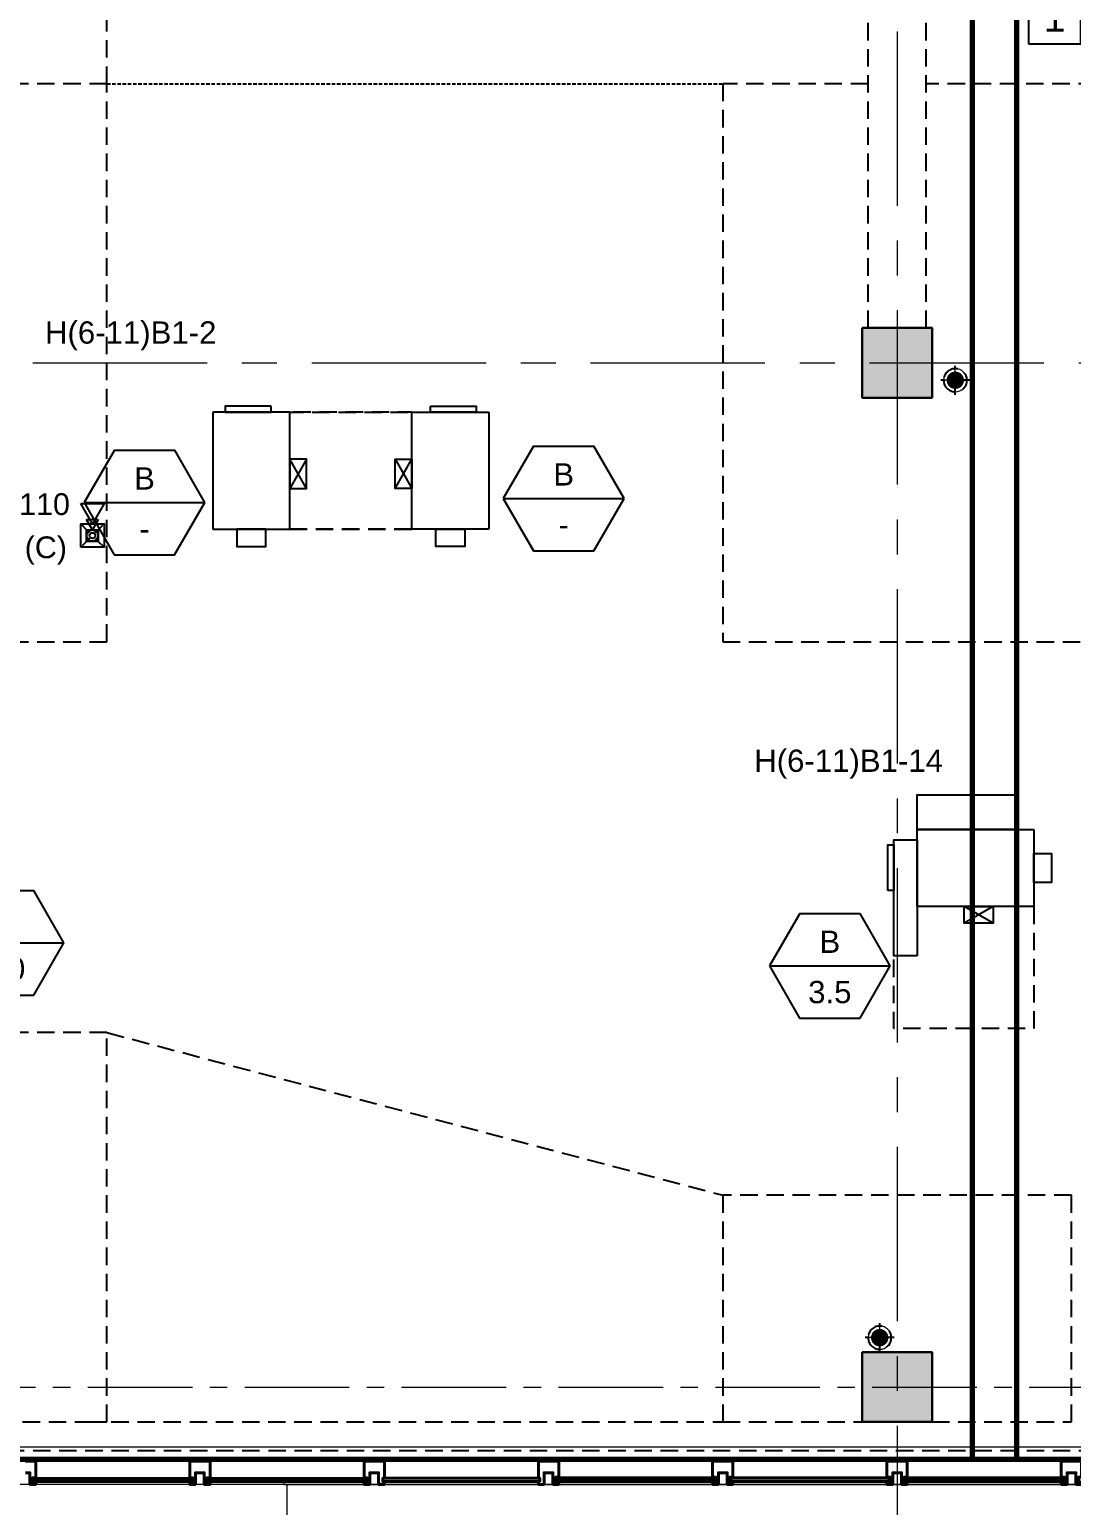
# Model space of a CAD drawing. Header units: inches. Extents: x -26500 to 0, y -3347 to 2257.
# Drawn here: x -22440 to -22081, y -26 to 482 of the extents above; entities that cross this region are included whole.
import ezdxf
from ezdxf import colors
from ezdxf.entities.mleader import LeaderData, LeaderLine
from ezdxf.enums import TextEntityAlignment as Align
from ezdxf.math import Vec2, Vec3

# ---------------------------------------------------------------- set-up
doc = ezdxf.new("R2010")
doc.units = ezdxf.units.IN
doc.header["$LTSCALE"] = 48
doc.header["$MEASUREMENT"] = 0
for name, pattern in [('A104$0$CENTER', [2, 1.25, -0.25, 0.25, -0.25]), ('A604$0$HIDDEN2', [0.1875, 0.125, -0.0625]), ('CENTER2', [1.125, 0.75, -0.125, 0.125, -0.125]), ('HIDDEN2', [0.1875, 0.125, -0.0625]), ('NB - 5th floor_plan$0$HIDDEN2', [0.1875, 0.125, -0.0625])]:
    doc.linetypes.add(name, pattern=pattern)
for name, color, linetype in [('0 @ 48', 7, 'Continuous'), ('0 @ 96', 7, 'Continuous'), ('A104$0$A-ANNO-PATT-1-12', 8, 'Continuous'), ('A104$0$A-ANNO-PATT-2-12', 8, 'Continuous'), ('A104$0$A-COLS-COL2-12', 8, 'Continuous'), ('A104$0$A-FLOR-AWNG', 8, 'Continuous'), ('A104$0$A-FLOR-SLAB', 8, 'Continuous'), ('A104$0$A-FLOR-SLEEVE', 8, 'Continuous'), ('A104$0$A-GLAZ', 8, 'Continuous'), ('A104$0$A-GLAZ-ABOVE', 8, 'Continuous'), ('A104$0$A-GRID-GRD1-12', 8, 'CENTER2'), ('A104$0$A-GRID-GRDP0-15', 8, 'Continuous'), ('A104$0$A-Roof-leader', 8, 'Continuous'), ('A604$0$A-COLS-COL1-12', 8, 'Continuous'), ('A604$0$A-FLOR-SLEEVE', 8, 'Continuous'), ('A604$0$A-SHAD-PAT2', 8, 'Continuous'), ('A604$0$stcbeams', 8, 'A604$0$HIDDEN2'), ('ANNTEXT', 6, 'Continuous'), ('CLEAR', 1, 'HIDDEN2'), ('E-Anno-Keyn', 72, 'Continuous'), ('E-Anno-Note', 6, 'Continuous'), ('E-FIRE', 234, 'Continuous'), ('E-Powr-Circ', 232, 'Continuous'), ('HAEQUIP', 94, 'Continuous'), ('M-HVAC-blck', 6, 'Continuous'), ('M-HVAC-clrn', 1, 'HIDDEN2'), ('M-HVAC-EQPM-FPTD', 94, 'Continuous'), ('M-HVAC-Supp', 93, 'Continuous'), ('M-HVAC-TEXT', 6, 'Continuous'), ('NB - 5th floor_plan$0$stcbeams', 1, 'NB - 5th floor_plan$0$HIDDEN2'), ('NB - 5th floor_plan$0$STCCOLS1', 1, 'NB - 5th floor_plan$0$HIDDEN2'), ('NB - 5th floor_plan$0$STDROPS', 1, 'NB - 5th floor_plan$0$HIDDEN2'), ('NB - 5th floor_plan$0$STSLABEDGE', 1, 'NB - 5th floor_plan$0$HIDDEN2'), ('NB - 5th floor_plan$0$STWETSTACK', 1, 'NB - 5th floor_plan$0$HIDDEN2'), ('XREF', 7, 'Continuous')]:
    doc.layers.add(name, color=color, linetype=linetype)
doc.layers.add('E-Fire-Covr', color=240, linetype='Continuous', lineweight=70, plot=False)
doc.styles.add('M08', font='arial.ttf', dxfattribs={"height": 7.68})
doc.styles.add('MAMEP ANNO', font='arial.ttf', dxfattribs={"height": 0.1015625})
doc.styles.get("Standard").update_dxf_attribs({"font": 'simplex.shx'})

# ---------------------------------------------------------------- blocks, each defined once
blk = doc.blocks.new('A104')
at = {"layer": 'A104$0$A-Roof-leader', "lineweight": 13}
h = blk.add_hatch(color=256, dxfattribs=at)
edge = h.paths.add_edge_path()
edge.add_arc((-22121.01358744508, 361.1574136608535), 3, 0, 360)
h = blk.add_hatch(color=256, dxfattribs=at)
edge = h.paths.add_edge_path()
edge.add_arc((-22147.02362191811, 31.59491366085389), 3, 0, 360)
at = {"layer": 'A104$0$A-ANNO-PATT-1-12', "lineweight": 30}
blk.add_solid([(-22129.02362204724, 2.594997091129455), (-22129.02362204724, 26.59499709112945), (-22153.02362204724, 2.594997091129455), (-22153.02362204724, 26.59499709112945)], dxfattribs=at)
at = {"layer": 'A104$0$A-ANNO-PATT-2-12', "lineweight": 30}
blk.add_solid([(-22129.02362204724, 355.1574136608535), (-22129.02362204724, 379.1574136608535), (-22153.02362204724, 355.1574136608535), (-22153.02362204724, 379.1574136608535)], dxfattribs=at)
at = {"layer": 'A104$0$A-COLS-COL2-12', "lineweight": 30}
blk.add_3dface([(-22153.02362204724, 379.1574136608535), (-22129.02362204724, 379.1574136608535), (-22129.02362204724, 355.1574136608535), (-22153.02362204724, 355.1574136608535)], dxfattribs=at)
at = {"layer": 'A104$0$A-FLOR-AWNG', "lineweight": 0}
blk.add_line((-22351.02336008276, -35.90507535390996), (-22351.02336008276, -18.9051587829664), dxfattribs=at)
at = {"layer": 'A104$0$A-FLOR-SLAB', "lineweight": 0, "flags": 128}
blk.add_lwpolyline([(-23869.27306754608, 1530.34749504837), (-21072.77392211724, 1530.344907071458), (-21072.77392211724, -6.154496974105343), (-22489.27361117521, -6.154496974106298), (-22489.27361091716, 53.84483676237799), (-22872.77363294808, 53.84483676237801), (-22872.77363293029, -6.154496971624019), (-24409.27195154976, -6.154496971624022)], dxfattribs=at)
at = {"layer": 'A104$0$A-FLOR-SLEEVE', "lineweight": 0}
for p, q in [((-22121.01358744508, 356.1574136608536), (-22121.01358744508, 366.1574136608536)), ((-22116.01358744508, 361.1574136608536), (-22126.01358744508, 361.1574136608536)), ((-22147.02362191811, 26.59491366085399), (-22147.02362191811, 36.59491366085399)), ((-22142.02362191811, 31.59491366085399), (-22152.02362191811, 31.59491366085399))]:
    blk.add_line(p, q, dxfattribs=at)
at = {"layer": 'A104$0$A-FLOR-SLEEVE', "lineweight": 13, "extrusion": (0, 0, -1)}
for centre in [(22121.01358744508, 361.1574136608536), (22147.02362191811, 31.59491366085399)]:
    blk.add_circle(centre, 4, dxfattribs=at)
at = {"layer": 'A104$0$A-GLAZ', "lineweight": 0}
for p, q in [((-22321.02422431238, -10.90449697408746), (-22264.52393512247, -10.90449697408691)), ((-22257.52393512247, -10.90449697408686), (-22204.52393512247, -10.90449697408633)), ((-22144.52451350227, -10.90449697408575), (-22197.52451350229, -10.90449697408626)), ((-22137.52393512247, -10.90449697408568), (-22084.52393512247, -10.90449697408515)), ((-22352.02336008276, -18.90515878296642), (-22352.02336008276, -17.99879021972247)), ((-22352.02336008276, -18.90515878296642), (-21060.0239351225, -18.90515878295377)), ((-22317.52393512247, -18.65449697408737), (-22319.52393512247, -18.6544969740874)), ((-22264.02335674265, -16.96699697408686), (-22318.02335674265, -16.9669969740874)), ((-22264.02335674265, -17.65449697408688), (-22318.02335674265, -17.65449697408742)), ((-22264.52393512247, -18.65449697408685), (-22262.52393512247, -18.65449697408684)), ((-22258.27393512247, -17.15449697408682), (-22203.77393512247, -17.15449697408629)), ((-22258.27393512247, -17.65449697408683), (-22203.77393512247, -17.6544969740863)), ((-22143.7745135023, -17.1544969740857), (-22198.27451350229, -17.15449697408624)), ((-22143.7745135023, -17.65449697408571), (-22198.27451350229, -17.65449697408624)), ((-22138.27393512247, -17.15449697408564), (-22083.77393512247, -17.15449697408511)), ((-22138.27393512247, -17.65449697408565), (-22083.77393512247, -17.65449697408512))]:
    blk.add_line(p, q, dxfattribs=at)
at = {"layer": 'A104$0$A-GLAZ', "lineweight": 40}
for p, q in [((-22264.02335674265, -16.71699697408688), (-22318.02335674265, -16.71699697408742)), ((-22264.02335674265, -17.90449697408686), (-22318.02335674265, -17.90449697408739)), ((-22258.27393512247, -16.65449697408683), (-22258.27393512247, -17.90449697408682)), ((-22258.27393512247, -16.65449697408683), (-22203.77393512247, -16.65449697408629)), ((-22258.27393512247, -17.90449697408682), (-22203.77393512247, -17.90449697408629)), ((-22203.77393512247, -16.65449697408629), (-22203.77393512247, -17.90449697408629)), ((-22143.7745135023, -16.6544969740857), (-22198.27451350229, -16.65449697408624)), ((-22198.27451350229, -16.65449697408624), (-22198.27451350229, -17.90449697408623)), ((-22143.7745135023, -17.9044969740857), (-22198.27451350229, -17.90449697408623)), ((-22143.7745135023, -16.6544969740857), (-22143.7745135023, -17.9044969740857)), ((-22138.27393512247, -16.65449697408564), (-22138.27393512247, -17.90449697408564)), ((-22138.27393512247, -16.65449697408564), (-22083.77393512247, -16.65449697408511)), ((-22138.27393512247, -17.90449697408564), (-22083.77393512247, -17.9044969740851)), ((-22083.77393512247, -16.65449697408511), (-22083.77393512247, -17.9044969740851))]:
    blk.add_line(p, q, dxfattribs=at)
at = {"layer": 'A104$0$A-GLAZ', "lineweight": 30}
blk.add_line((-22264.02393512247, -16.71699697408688), (-22264.02393512247, -17.90449697408686), dxfattribs=at)
at = {"layer": 'A104$0$A-GLAZ', "lineweight": 40, "flags": 128}
for points in [[(-22321.02364593256, -14.90449697408744), (-22319.52393512247, -14.90449697408743), (-22319.52393512247, -18.90449697408742), (-22317.52393512247, -18.90449697408738), (-22317.52393512247, -17.90449697408738), (-22318.02393512247, -17.90449697408739), (-22318.02393512247, -16.71699697408742), (-22317.52393512247, -16.71699697408739), (-22317.52393512247, -10.90449697408743), (-22321.02364593256, -10.90449697408746)], [(-22261.02422431238, -14.90449697408686), (-22262.52393512247, -14.90449697408687), (-22262.52393512247, -18.90449697408684), (-22264.52393512247, -18.90449697408686), (-22264.52393512247, -17.90449697408686), (-22264.02393512247, -17.90449697408686), (-22264.02393512247, -16.71699697408688), (-22264.52393512247, -16.71699697408687), (-22264.52393512247, -10.90449697408691), (-22261.02422431238, -10.90449697408688)], [(-22261.02422431238, -14.90449697408687), (-22259.52393512247, -14.90449697408686), (-22259.52393512247, -18.90449697408684), (-22257.52393512247, -18.9044969740868), (-22257.52393512247, -18.15449697408681), (-22258.52393512247, -18.15449697408682), (-22258.52393512247, -16.40449697408683), (-22257.52393512247, -16.40449697408682), (-22257.52393512247, -10.90449697408686), (-22261.02422431238, -10.90449697408689)], [(-22201.02422431238, -14.90449697408629), (-22202.52393512247, -14.9044969740863), (-22202.52393512247, -18.90449697408628), (-22204.52393512247, -18.90449697408629), (-22204.52393512247, -18.15449697408629), (-22203.52393512247, -18.1544969740863), (-22203.52393512247, -16.4044969740863), (-22204.52393512247, -16.4044969740863), (-22204.52393512247, -10.90449697408633), (-22201.02422431238, -10.9044969740863)], [(-22201.02422431238, -14.90449697408629), (-22199.52451350229, -14.90449697408626), (-22199.52451350229, -18.90449697408625), (-22197.52451350229, -18.90449697408622), (-22197.52451350229, -18.15449697408622), (-22198.52451350229, -18.15449697408624), (-22198.52451350229, -16.40449697408624), (-22197.52451350229, -16.40449697408623), (-22197.52451350229, -10.90449697408626), (-22201.02422431238, -10.9044969740863)], [(-22141.02422431239, -14.90449697408569), (-22142.5245135023, -14.90449697408571), (-22142.5245135023, -18.9044969740857), (-22144.52451350227, -18.9044969740857), (-22144.52451350227, -18.1544969740857), (-22143.5245135023, -18.15449697408572), (-22143.5245135023, -16.40449697408572), (-22144.52451350227, -16.40449697408571), (-22144.52451350227, -10.90449697408575), (-22141.02422431239, -10.9044969740857)], [(-22141.02422431238, -14.90449697408569), (-22139.52393512247, -14.90449697408568), (-22139.52393512247, -18.90449697408566), (-22137.52393512247, -18.90449697408562), (-22137.52393512247, -18.15449697408563), (-22138.52393512247, -18.15449697408564), (-22138.52393512247, -16.40449697408565), (-22137.52393512247, -16.40449697408564), (-22137.52393512247, -10.90449697408568), (-22141.02422431238, -10.90449697408571)], [(-22081.02422431238, -14.9044969740851), (-22082.52393512247, -14.90449697408511), (-22082.52393512247, -18.9044969740851), (-22084.52393512247, -18.90449697408511), (-22084.52393512247, -18.15449697408511), (-22083.52393512247, -18.15449697408512), (-22083.52393512247, -16.40449697408512), (-22084.52393512247, -16.40449697408512), (-22084.52393512247, -10.90449697408515), (-22081.02422431238, -10.90449697408512)], [(-22081.02422431238, -14.9044969740851), (-22079.52451350229, -14.90449697408508), (-22079.52451350229, -18.90449697408507), (-22077.52451350229, -18.90449697408504), (-22077.52451350229, -18.15449697408504), (-22078.52451350229, -18.15449697408506), (-22078.52451350229, -16.40449697408506), (-22077.52451350229, -16.40449697408505), (-22077.52451350229, -10.90449697408508), (-22081.02422431238, -10.90449697408512)]]:
    blk.add_lwpolyline(points, dxfattribs=at)
at = {"layer": 'A104$0$A-GLAZ-ABOVE', "lineweight": 0}
for p, q in [((-22437.52335698295, -10.9044969740886), (-22384.52335698295, -10.90449697408808)), ((-22377.52393536278, -10.90449697408802), (-22324.52393536278, -10.9044969740875)), ((-22438.27335698295, -17.15449697408858), (-22383.77335698295, -17.15449697408805)), ((-22438.27335698295, -17.65449697408859), (-22383.77335698295, -17.65449697408806)), ((-22378.27393536278, -17.154496974088), (-22323.77393536278, -17.15449697408744)), ((-22378.27393536278, -17.654496974088), (-22323.77393536278, -17.65449697408745))]:
    blk.add_line(p, q, dxfattribs=at)
at = {"layer": 'A104$0$A-GLAZ-ABOVE', "lineweight": 40}
for p, q in [((-22438.27335698295, -16.90449697408859), (-22383.77335698295, -16.90449697408806)), ((-22438.27335698295, -17.90449697408858), (-22383.77335698295, -17.90449697408805)), ((-22383.77335698295, -16.90449697408806), (-22383.77335698295, -17.90449697408805)), ((-22378.27393536278, -16.90449697408801), (-22378.27393536278, -17.90449697408799)), ((-22378.27393536278, -16.90449697408801), (-22323.77393536278, -16.90449697408745)), ((-22378.27393536278, -17.90449697408799), (-22323.77393536278, -17.90449697408744)), ((-22323.77393536278, -16.90449697408745), (-22323.77393536278, -17.90449697408744))]:
    blk.add_line(p, q, dxfattribs=at)
at = {"layer": 'A104$0$A-GLAZ-ABOVE', "lineweight": 40, "flags": 128}
for points in [[(-22441.02364617286, -14.90449697408862), (-22439.52335698295, -14.90449697408861), (-22439.52335698295, -18.90449697408858), (-22437.52335698295, -18.90449697408858), (-22437.52335698295, -18.15449697408858), (-22438.52335698295, -18.15449697408857), (-22438.52335698295, -16.65449697408858), (-22437.52335698295, -16.65449697408859), (-22437.52335698295, -10.90449697408861), (-22441.02364617286, -10.90449697408864)], [(-22381.02364617286, -14.90449697408803), (-22382.52335698295, -14.90449697408804), (-22382.52335698295, -18.90449697408802), (-22384.52335698295, -18.90449697408806), (-22384.52335698295, -18.15449697408806), (-22383.52335698295, -18.15449697408804), (-22383.52335698295, -16.65449697408805), (-22384.52335698295, -16.65449697408807), (-22384.52335698295, -10.90449697408808), (-22381.02364617286, -10.90449697408805)], [(-22381.02364617286, -14.90449697408803), (-22379.52393536278, -14.90449697408802), (-22379.52393536278, -18.904496974088), (-22377.52393536278, -18.90449697408797), (-22377.52393536278, -18.15449697408797), (-22378.52393536278, -18.15449697408798), (-22378.52393536278, -16.65449697408799), (-22377.52393536278, -16.65449697408798), (-22377.52393536278, -10.90449697408802), (-22381.02364617286, -10.90449697408805)], [(-22321.02422431238, -14.90449697408744), (-22322.52393512247, -14.90449697408746), (-22322.52393512247, -18.90449697408743), (-22324.52393512247, -18.90449697408747), (-22324.52393512247, -18.15449697408748), (-22323.52393512247, -18.15449697408746), (-22323.52393512247, -16.65449697408747), (-22324.52393512247, -16.65449697408748), (-22324.52393512247, -10.9044969740875), (-22321.02422431238, -10.90449697408746)]]:
    blk.add_lwpolyline(points, dxfattribs=at)
at = {"layer": 'A104$0$A-GRID-GRD1-12', "lineweight": 0}
blk.add_line((-24363.59935139786, 14.59491366085381), (-20442.35392689233, 14.59491366085381), dxfattribs=at)
at = {"layer": 'A104$0$A-GRID-GRDP0-15', "linetype": 'A104$0$CENTER', "lineweight": 0}
for p, q in [((-22141.02362203524, 2113.236184360886), (-22141.02362198513, -676.9042077866469)), ((-24358.52662407622, 367.1574136608535), (-20364.93221050551, 367.1574136608535))]:
    blk.add_line(p, q, dxfattribs=at)
blk = doc.blocks.new('NB - 5th floor_plan')
at = {"layer": 'NB - 5th floor_plan$0$stcbeams', "color": 1, "linetype": 'NB - 5th floor_plan$0$HIDDEN2'}
for p, q in [((-22151.01288238723, 379.1574136608537), (-22151.02617515954, 1009.16966543879)), ((-22131.02265225614, 379.1574136608538), (-22131.02265225616, 1009.16966543879))]:
    blk.add_line(p, q, dxfattribs=at)
at = {"layer": 'NB - 5th floor_plan$0$STCCOLS1', "color": 1, "linetype": 'NB - 5th floor_plan$0$HIDDEN2'}
for points in [[(-22153.02362204724, 379.1574136608538), (-22129.02362204724, 379.1574136608538), (-22129.02362204724, 355.1574136608538), (-22153.02362204724, 355.1574136608538)], [(-22153.02362204724, 26.59499709112924), (-22129.02362204724, 26.59499709112924), (-22129.02362204724, 2.594997091129244), (-22153.02362204724, 2.594997091129244)]]:
    blk.add_lwpolyline(points, close=True, dxfattribs=at)
at = {"layer": 'NB - 5th floor_plan$0$STDROPS', "color": 1, "linetype": 'NB - 5th floor_plan$0$HIDDEN2'}
for p, q in [((-22413.02362215063, 463.2094702973041, 0.0004921259819165441), (-22413.02362215064, 549.1631389444959, 0.0004921259819165441)), ((-22413.02362193664, 136.5948257771607), (-22201.02362196279, 80.59499719030259)), ((-22420.51618580465, 2.594997076629156), (-22201.02362199321, 2.594997076629156))]:
    blk.add_line(p, q, dxfattribs=at)
at = {"layer": 'NB - 5th floor_plan$0$STDROPS', "color": 1, "linetype": 'NB - 5th floor_plan$0$HIDDEN2', "ltscale": 0.2}
blk.add_line((-22413.0236220726, 463.2094702973041, 0.0004921259819165719), (-22201.02362199644, 463.2094702973186), dxfattribs=at)
at = {"layer": 'NB - 5th floor_plan$0$STDROPS', "color": 1, "linetype": 'NB - 5th floor_plan$0$HIDDEN2'}
for points in [[(-22545.02362196746, 271.1572735941113), (-22413.02362196746, 271.1572735941113), (-22413.02362207259, 463.1574136608538), (-22545.02362207259, 463.1574136608538)], [(-22201.02362194786, 2.594997091129244), (-22081.02362194971, 2.594997091129244), (-22081.02362199506, 80.59491351019597), (-22201.02362199322, 80.59491351019597)]]:
    blk.add_lwpolyline(points, close=True, dxfattribs=at)
for points in [[(-22151.01465582078, 463.209470991284), (-22201.02074250817, 463.209470991284), (-22201.02362199644, 271.1574136608538), (-21964.63859642641, 271.1574136608538), (-21964.63859642642, 463.209470991284), (-22131.02265225615, 463.209470991284)], [(-22487.0236219536, 2.594913660853763), (-22413.02362190508, 2.594913660853763), (-22413.02362193664, 136.5948257771607), (-22545.02362194758, 136.5948257771607), (-22545.02362194758, 66.09482577716062)]]:
    blk.add_lwpolyline(points, dxfattribs=at)
at = {"layer": 'NB - 5th floor_plan$0$STSLABEDGE', "color": 1, "linetype": 'NB - 5th floor_plan$0$HIDDEN2', "elevation": 5.187665312702477e-09}
blk.add_lwpolyline([(-24410.52156799322, 169.3060793213114), (-24584.30811449412, 246.2546119852841), (-24082.68373545327, 1379.162853350025), (-23921.15154382087, 1307.640256380512), (-23870.52333274972, 1357.714387175689), (-23870.5233339066, 1531.597905350724), (-21297.5244918256, 1531.594730202109), (-21279.69231640294, 1531.595109546106), (-21071.52391113202, 1531.594916899873), (-21071.52391113202, -7.404507959323837), (-21293.43590952156, -7.404507959323869), (-21298.44294213802, -7.404507959323869), (-22490.52362216581, -7.404507959323869), (-22490.52362190775, 52.59482577716063), (-22871.5236219625, 52.59482577716063), (-22871.5236219447, -7.404507956841565), (-24410.52386562151, -7.404507956841565), (-24410.52156799322, 169.3060793213114)], dxfattribs=at)
at = {"layer": 'NB - 5th floor_plan$0$STWETSTACK', "color": 1, "linetype": 'NB - 5th floor_plan$0$HIDDEN2', "extrusion": (0, 0, -1)}
for p, q in [((-22121.01222848108, 356.1568119440518, -0.00626597415920496), (-22121.01222848108, 366.1568119440518, -0.00626597415920496)), ((-22116.01222848108, 361.1568119440518, -0.00626597415920496), (-22126.01222848108, 361.1568119440518, -0.00626597415920496)), ((-22147.02226295412, 26.59431194405227, -0.006265974159262251), (-22147.02226295412, 36.59431194405227, -0.006265974159262251)), ((-22142.02226295412, 31.59431194405227, -0.006265974159262251), (-22152.02226295412, 31.59431194405227, -0.006265974159262251))]:
    blk.add_line(p, q, dxfattribs=at)
for centre in [(22121.01222848108, 361.1568119440518, 0.00626597415920496), (22147.02226295412, 31.59431194405227, 0.006265974159262251)]:
    blk.add_circle(centre, 4, dxfattribs=at)
blk = doc.blocks.new('A604')
at = {"layer": 'A604$0$A-COLS-COL1-12', "lineweight": 30}
blk.add_3dface([(-22153.02362204724, 26.59499709112945), (-22129.02362204724, 26.59499709112945), (-22129.02362204724, 2.594997091129455), (-22153.02362204724, 2.594997091129455)], dxfattribs=at)
at = {"layer": 'A604$0$A-FLOR-SLEEVE', "lineweight": 0}
for p, q in [((-22121.01358744508, 356.1574136608536), (-22121.01358744508, 366.1574136608536)), ((-22116.01358744508, 361.1574136608536), (-22126.01358744508, 361.1574136608536)), ((-22147.02362191811, 26.59491366085399), (-22147.02362191811, 36.59491366085399)), ((-22142.02362191811, 31.59491366085399), (-22152.02362191811, 31.59491366085399))]:
    blk.add_line(p, q, dxfattribs=at)
at = {"layer": 'A604$0$A-FLOR-SLEEVE', "lineweight": 13, "extrusion": (0, 0, -1)}
for centre in [(22121.01358744508, 361.1574136608536), (22147.02362191811, 31.59491366085399)]:
    blk.add_circle(centre, 4, dxfattribs=at)
at = {"layer": 'A604$0$A-SHAD-PAT2', "lineweight": 13, "flags": 128}
blk.add_lwpolyline([(-23882.02544171219, 1543.098967364435), (-21061.02391113202, 1542.094913660854), (-21060.0239351225, -18.90515878295377), (-22502.02542366882, -18.90535355611656), (-22501.02362192488, 42.09488992039545), (-22861.02362195938, 42.09488992039545), (-22860.02186843659, -18.90535355363868), (-24422.02370657522, -18.90594292119416), (-24422.02370657522, 161.8251661693135), (-24599.4818619021, 240.3946472561305), (-24088.54629727042, 1394.335599269232), (-23923.44323906219, 1320.138195433339), (-23881.0233327522, 1362.094691125045), (-23882.02544171219, 1543.098967364435)], close=True, dxfattribs=at)
at = {"layer": 'A604$0$stcbeams', "lineweight": 0}
for p, q in [((-22151.01288238723, 379.1574136608537), (-22151.02617515954, 1009.16966543879)), ((-22131.02265225614, 379.1574136608538), (-22131.02265225616, 1009.16966543879))]:
    blk.add_line(p, q, dxfattribs=at)
blk = doc.blocks.new('FA-StrobeSymbol-Anno')
at = {"color": 0, "linetype": 'ByBlock'}
for p, q in [((-0.04423561131389278, 0.04415269744518753), (-0.0737260188564875, 0.07358782907531065)), ((0.04415269744518753, 0.04423561131389137), (0.07358782907531206, 0.07372601885648748)), ((-0.04415269744518753, -0.04423561131389135), (-0.0735878290753135, -0.07372601885648748)), ((0.04423561131389135, -0.04415269744518752), (0.07372601885648464, -0.07358782907531065))]:
    blk.add_line(p, q, dxfattribs=at)
blk.add_circle((0, 0), 0.04032597464674632, dxfattribs=at)
blk = doc.blocks.new('*U772')
at = {"layer": '0 @ 48', "color": 0, "linetype": 'ByBlock', "xscale": 24, "yscale": 24, "zscale": 24}
blk.add_blockref('FA-StrobeSymbol-Anno', (0, 3.999999999999972), dxfattribs=at)
at = {"layer": '0 @ 96', "color": 0, "linetype": 'ByBlock', "xscale": 48, "yscale": 48, "zscale": 48}
blk.add_blockref('FA-StrobeSymbol-Anno', (0, 3.999999999999972), dxfattribs=at)
blk = doc.blocks.new('FA-Speaker-Anno')
at = {"color": 0, "linetype": 'ByBlock'}
for p, q in [((0.083333333333333, 0), (0.1562499999999994, 0.0416666666666665)), ((0.1562499999999994, -0.0416666666666665), (0.083333333333333, 0)), ((0.1562499999999994, 0.0416666666666665), (0.1562499999999994, -0.0416666666666665))]:
    blk.add_line(p, q, dxfattribs=at)
blk.add_lwpolyline([(0, 0.0416666666666665), (0.083333333333333, 0.0416666666666665), (0.083333333333333, -0.0416666666666665), (0, -0.0416666666666665)], close=True, dxfattribs=at)
blk = doc.blocks.new('*U773')
at = {"layer": '0 @ 48', "color": 0, "linetype": 'ByBlock', "xscale": 48, "yscale": 48, "zscale": 48, "rotation": 90}
blk.add_blockref('FA-Speaker-Anno', (-1.898821519314985e-15, 1.999999999999979), dxfattribs=at)
at = {"layer": '0 @ 96', "color": 0, "linetype": 'ByBlock', "xscale": 96, "yscale": 96, "zscale": 96, "rotation": 90}
blk.add_blockref('FA-Speaker-Anno', (-2.02128619922972e-15, -1.243449787580175e-14), dxfattribs=at)
blk = doc.blocks.new('*U188')
at = {"layer": 'E-Fire-Covr'}
blk.add_lwpolyline([(10.15365277352731, 321.9999999999999), (318, 321.9999999999999), (318, -314.0000000000001), (-318, -314.0000000000001), (-318, 321.9999999999999), (-9.514662369719645, 321.9999999999999)], dxfattribs=at)
for name in ['*U773', '*U772']:
    blk.add_blockref(name, (0, 0))
at = {"color": 6, "style": 'MAMEP ANNO'}
for s, p in [('110', (-25.23466567490686, 11.07769781022277)), ('(C)', (-23.32175069117148, -3.784226740585005))]:
    blk.add_text(s, height=7.5, dxfattribs=at).set_placement(p)
blk = doc.blocks.new('*U149')
at = {"layer": 'E-Fire-Covr'}
blk.add_lwpolyline([(10.15365277352731, 321.9999999999999), (318, 321.9999999999999), (318, -314.0000000000001), (-318, -314.0000000000001), (-318, 321.9999999999999), (-9.514662369719645, 321.9999999999999)], dxfattribs=at)
blk = doc.blocks.new('MLD-KeyNote')
at = {"color": 0, "linetype": 'Continuous', "transparency": 16777216}
blk.add_lwpolyline([(-0.09374999999999836, -0.09374999999999824), (0.09375000000000164, -0.09374999999999824), (0.09375000000000164, 0.09375000000000176), (-0.09374999999999836, 0.09375000000000176)], close=True, dxfattribs=at)
at = {"color": 0, "linetype": 'ByBlock', "transparency": 16777216, "style": 'MAMEP ANNO'}
blk.add_attdef('ID', text='', height=0.1015625, dxfattribs=at).set_placement((1.636051583235917e-15, 1.757853122323165e-15), align=Align.MIDDLE_CENTER)
blk = doc.blocks.new('A$C73FD2CE6')
at = {"layer": 'M-HVAC-blck'}
for p, q in [((10.41146786481431, 35.99999959071624), (9.2725531430915e-07, 18.01106282977503)), ((10.41146786481431, 35.99999959071624), (31.18333421489024, 35.99999959071624)), ((41.56922030890837, 17.96680987354034), (31.18333421489024, 35.99999959071624)), ((9.2725531430915e-07, 18.01106282977503), (10.37314368052284, -4.09283529734239e-07)), ((0.01274426800591755, 17.98893635165769), (41.55647696815777, 17.98893635165769)), ((31.17055952539977, -4.09283529734239e-07), (41.56922030890837, 17.96680987354034)), ((10.37314368052193, -4.09283529734239e-07), (31.17055952539931, -4.09283529734239e-07))]:
    blk.add_line(p, q, dxfattribs=at)
at = {"layer": 'M-HVAC-TEXT', "style": 'M08'}
for tag, p in [('2', (20.78461061808184, 26.29646322778831)), ('1', (20.78461061808184, 8.988936351657685))]:
    blk.add_attdef(tag, text='', height=7.68, dxfattribs=at).set_placement(p, align=Align.MIDDLE)
blk = doc.blocks.new('FPTD INT')
at = {"layer": 'CLEAR', "flags": 128}
blk.add_lwpolyline([(-26603.13085484847, -1659.437166653537), (-26603.13085484847, -1701.437166653537), (-26562.88085484847, -1701.437166653537), (-26562.88085484847, -1659.437166653537)], dxfattribs=at)
at = {"layer": 'E-Powr-Circ'}
for p, q in [((-26589.13085484847, -1665.187166653537), (-26579.13085484847, -1659.437166653537)), ((-26579.13085484847, -1665.187166653537), (-26589.13085484847, -1659.437166653537))]:
    blk.add_line(p, q, dxfattribs=at)
at = {"layer": 'HAEQUIP'}
for p, q in [((-26562.88085484847, -1632.937166653537), (-26603.13085484847, -1632.937166653537)), ((-26603.13085484847, -1632.937166653537), (-26603.13085484847, -1659.437166653537)), ((-26562.88085484847, -1659.437166653537), (-26562.88085484847, -1632.937166653537)), ((-26603.13085484847, -1659.437166653537), (-26562.88085484847, -1659.437166653537))]:
    blk.add_line(p, q, dxfattribs=at)
for points in [[(-26560.88085484847, -1653.012166653537), (-26560.88085484847, -1637.262166653537), (-26562.88085484847, -1637.262166653537), (-26562.88085484847, -1653.012166653537)], [(-26603.13085484847, -1651.187166653537), (-26603.13085484847, -1641.187166653537), (-26609.13085484847, -1641.187166653537), (-26609.13085484847, -1651.187166653537)], [(-26579.13085484847, -1659.437166653537), (-26589.13085484847, -1659.437166653537), (-26589.13085484847, -1665.187166653537), (-26579.13085484847, -1665.187166653537)]]:
    blk.add_lwpolyline(points, close=True, dxfattribs=at)

msp = doc.modelspace()

# ---------------------------------------------------------------- linework, layer by layer
at = {"layer": 'E-Powr-Circ'}
for p, q in [((-22107.93297121863, 179.9857030098361), (-22117.93297121863, 174.2357030098361)), ((-22107.93297121863, 174.2357030098361), (-22117.93297121863, 179.9857030098361))]:
    msp.add_line(p, q, dxfattribs=at)
at = {"layer": 'M-HVAC-clrn', "flags": 128}
msp.add_lwpolyline([(-22093.93297121863, 179.9857030098361), (-22093.93297121863, 137.9857030098361), (-22142.18297121863, 137.9857030098361), (-22142.18297121863, 162.9857030098361)], dxfattribs=at)
at = {"layer": 'M-HVAC-EQPM-FPTD'}
for p, q in [((-22134.18297121863, 179.9857030098361), (-22134.18297121863, 206.4857030098361)), ((-22134.18297121863, 206.4857030098361), (-22093.93297121863, 206.4857030098361)), ((-22093.93297121863, 206.4857030098361), (-22093.93297121863, 179.9857030098361)), ((-22093.93297121863, 179.9857030098361), (-22134.18297121863, 179.9857030098361))]:
    msp.add_line(p, q, dxfattribs=at)
for points in [[(-22100.18297121863, 206.4857030098361), (-22134.18297121863, 206.4857030098361), (-22134.18297121863, 218.4857030098361), (-22100.18297121863, 218.4857030098361)], [(-22134.18297121863, 162.9857030098361), (-22142.18297121863, 162.9857030098361), (-22142.18297121863, 202.9857030098361), (-22134.18297121863, 202.9857030098361)], [(-22093.93297121863, 188.2357030098361), (-22093.93297121863, 198.2357030098361), (-22087.93297121863, 198.2357030098361), (-22087.93297121863, 188.2357030098361)], [(-22117.93297121863, 179.9857030098361), (-22107.93297121863, 179.9857030098361), (-22107.93297121863, 174.2357030098361), (-22117.93297121863, 174.2357030098361)]]:
    msp.add_lwpolyline(points, close=True, dxfattribs=at)
at = {"layer": 'M-HVAC-Supp'}
msp.add_lwpolyline([(-22144.18297121863, 185.4857030098361), (-22144.18297121863, 201.2357030098361), (-22142.18297121863, 201.2357030098361), (-22142.18297121863, 185.4857030098361)], close=True, dxfattribs=at)

# ---------------------------------------------------------------- block references
at = {"layer": 'E-FIRE'}
for name, p in [('*U188', (-22417.99012940994, 303.6919876865686)), ('*U149', (-21797.05312344895, 303.6919876865686))]:
    msp.add_blockref(name, p, dxfattribs=at)
at = {"layer": 'M-HVAC-blck'}
for p, values in [((-22420.8679718033, 301.0608117799961), {'2': 'B', '1': '-'}), ((-22276.58263339859, 302.455927503393), {'2': 'B', '1': '-'}), ((-22469.36725344205, 149.5413671272327), {'2': 'B', '1': '3.0'}), ((-22184.98002085199, 141.5790049581537), {'2': 'B', '1': '3.5'})]:
    msp.add_blockref('A$C73FD2CE6', p, dxfattribs=at).add_auto_attribs(values)
at = {"layer": 'M-HVAC-EQPM-FPTD', "rotation": 90.00000000000001}
msp.add_blockref('FPTD INT', (-24009.53820189009, 26913.07503368763), dxfattribs=at)
at = {"layer": 'M-HVAC-EQPM-FPTD', "xscale": -1, "rotation": 270}
msp.add_blockref('FPTD INT', (-20648.663868583, 26913.07503368763), dxfattribs=at)
at = {"layer": 'XREF'}
for name in ['A104', 'NB - 5th floor_plan', 'A604']:
    msp.add_blockref(name, (0, 0), dxfattribs=at)

# ---------------------------------------------------------------- texts
at = {"layer": 'ANNTEXT', "char_height": 7.68, "attachment_point": 1, "style": 'M08'}
for s, insert in [('H(6-11)B1-2', (-22434.33220749682, 381.4378609316773)), ('H(6-11)B1-14', (-22190.22264596371, 234.0360331391807, -0.2065939808426036))]:
    msp.add_mtext_dynamic_manual_height_columns(s, width=59.18108926864807, gutter_width=1, heights=[0], dxfattribs=dict(at, insert=insert))

# ---------------------------------------------------------------- leaders
at = {"layer": 'E-Anno-Keyn'}
ml = msp.add_multileader_block('Standard', dxfattribs=at)
ml.set_content('MLD-KeyNote', color=256, scale=96)
ml.set_attribute('ID', '1', width=0)
ml.set_leader_properties(color=256, linetype='Continuous')
ml.build(insert=Vec2(0, 0))
ml.multileader.update_dxf_attribs({"has_dogleg": 0, "text_left_attachment_type": 2, "text_right_attachment_type": 2, "dogleg_length": 3.84375, "arrow_head_size": 12, "scale": 96})
ctx = ml.context
ctx.base_point, ctx.scale, ctx.char_height, ctx.arrow_head_size, ctx.landing_gap_size, ctx.plane_origin = Vec3(-22095.82656004978, 485.9856394361524), 96, 737.28, 12, 384, Vec3(-22122.24946633691, 514.9101870601044)
ctx.left_attachment, ctx.right_attachment = 2, 2
notes = []
notes.append((ctx, [(0, (1, 1, 0), (-22464.82656004978, 485.9856394361524), (1, 0), 369, [(0, [(-22122.24946633691, 514.9101870601044), (-22105.54987098004, 485.9856394361524)], 0, [])])]))
ctx.block.insert = Vec3(-22086.82656004978, 485.9856394361523)
ml = msp.add_multileader_block('Standard', dxfattribs=at)
ml.set_content('MLD-KeyNote', color=256, scale=96)
ml.set_attribute('ID', '2', width=0)
ml.set_leader_properties(color=256, linetype='Continuous')
ml.build(insert=Vec2(0, 0))
ml.multileader.update_dxf_attribs({"has_dogleg": 0, "text_left_attachment_type": 2, "text_right_attachment_type": 2, "dogleg_length": 3.84375, "arrow_head_size": 12, "scale": 96})
ctx = ml.context
ctx.base_point, ctx.scale, ctx.char_height, ctx.arrow_head_size, ctx.landing_gap_size, ctx.plane_origin = Vec3(-22879.64870045169, 54.76099453469504), 96, 737.28, 12, 384, Vec3(-22884.62526101551, 76.14916309421727)
ctx.left_attachment, ctx.right_attachment = 2, 2
notes.append((ctx, [(0, (0, 0, 0), (0, 0), (1, 0), 1, [])]))
ctx.block.insert = Vec3(-22870.64870045169, 54.76099453469487)
at = {"layer": 'E-Anno-Note'}
ml = msp.add_multileader_mtext('Standard', dxfattribs=at)
ml.set_content('CEILING MOUNTED J-BOX\\PFOR MECH SHADES\\P(TYP.)', color=256, style='MAMEP ANNO')
ml.set_leader_properties(color=256, linetype='Continuous')
ml.build(insert=Vec2(0, 0))
ml.multileader.update_dxf_attribs({"has_dogleg": 0, "text_right_attachment_type": 3, "dogleg_length": 3.84375, "arrow_head_size": 12, "scale": 96})
ctx = ml.context
ctx.base_point, ctx.scale, ctx.char_height, ctx.arrow_head_size, ctx.landing_gap_size, ctx.plane_origin = Vec3(-21918.11715243564, 133.0160776738585), 96, 9.75, 12, 3.75, Vec3(-21999.30444128788, 84.1671086072711)
ctx.right_attachment = 3
notes.append((ctx, [(0, (1, 1, 0), (-22287.11715243564, 133.0160776738585), (1, 0), 369, [(0, [(-21971.18133486209, 67.96915681217433), (-21945.54255087572, 133.0160776738585)], 0, [])])]))
ctx.mtext.insert, ctx.mtext.flow_direction = Vec3(-21914.36715243564, 139.3243143723578), 5
for ctx, leaders in notes:
    for number, flags, end, landing, length, lines in leaders:
        leader = LeaderData()
        leader.index, (leader.has_last_leader_line, leader.has_dogleg_vector, leader.attachment_direction) = number, flags
        leader.last_leader_point, leader.dogleg_vector, leader.dogleg_length = Vec3(end), Vec3(landing), length
        for number, points, colour, breaks in lines:
            line = LeaderLine()
            line.index, line.vertices, line.color, line.breaks = number, Vec3.list(points), colors.encode_raw_color(colour), breaks
            leader.lines.append(line)
        ctx.leaders.append(leader)

doc.saveas('drawing.dxf')
